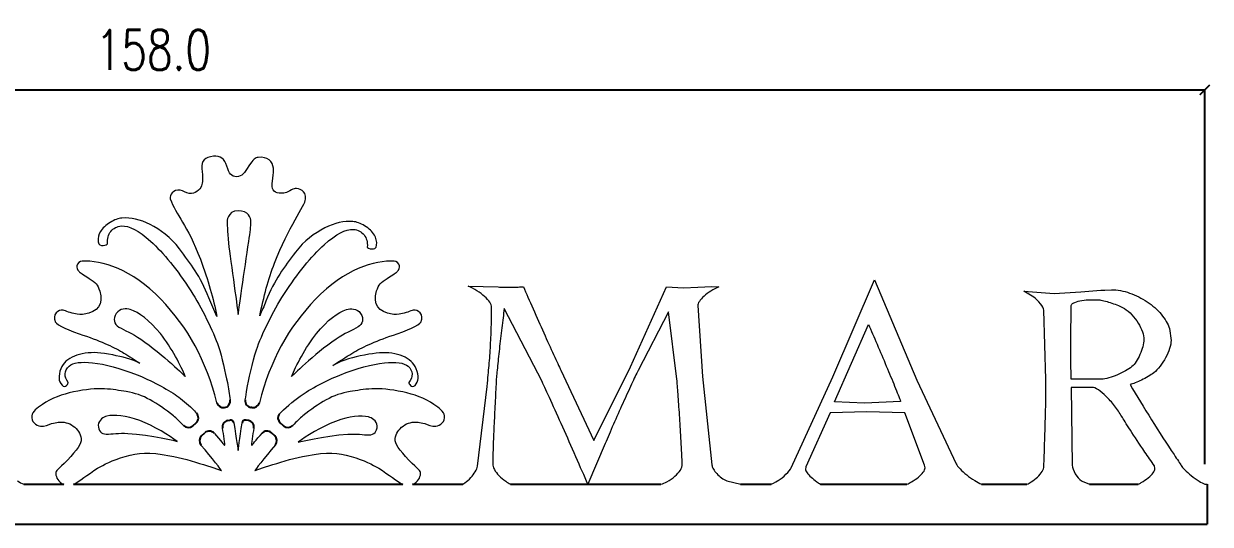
# Model space of a CAD drawing. Header units: inches. Extents: x 85 to 393, y -4 to 52.
# Drawn here: x 154.7 to 243.9, y 14.3 to 51.9 of the extents above; entities that cross this region are included whole.
import ezdxf

# ---------------------------------------------------------------- set-up
doc = ezdxf.new("R2010")
doc.units = ezdxf.units.IN
doc.header["$LTSCALE"] = 0.5
doc.header["$MEASUREMENT"] = 0
doc.layers.add('DIM', color=2, linetype='Continuous', lineweight=25)
doc.layers.add('I-FURN2', color=4, linetype='Continuous', lineweight=13)
doc.styles.add('Arch-Dim', font='romans.shx', dxfattribs={"width": 0.75})
doc.dimstyles.new('Arch fav inches', dxfattribs={"dimscale": 48, "dimtxt": 0.0625, "dimasz": 0.015625, "dimexe": 0, "dimexo": 0.03125, "dimgap": 0.03125, "dimtad": 1, "dimdec": 1, "dimzin": 3, "dimdsep": 46, "dimtxsty": 'Arch-Dim', "dimblk1": 'ARCHTICK', "dimblk2": 'ARCHTICK', "dimsah": 1, "dimcen": 1, "dimclrd": 256, "dimclre": 256, "dimclrt": 256, "dimadec": 4, "dimazin": 2, "dimtfac": 1, "dimtdec": 1, "dimtix": 1, "dimtmove": 2, "dimatfit": 3, "dimfxl": 1, "dimfrac": 2, "dimtolj": 1, "dimtzin": 7, "dimarcsym": 0})

# ---------------------------------------------------------------- blocks, each defined once
blk = doc.blocks.new('baha sign flat letters')
for p, q in [((709.159, 1146.48, 0.989), (709.088, 1146.49, 0.989)), ((707.093, 1146.479, 0.989), (707.107, 1146.481, 0.989)), ((709.159, 1146.48, 0.989), (709.144, 1146.482, 0.989)), ((704.716, 1145.115, 0.989), (704.971, 1145.345, 0.989)), ((707.36, 1145.509, 0.989), (707.512, 1145.533, 0.989)), ((708.893, 1145.509, 0.989), (708.7, 1145.537, 0.989)), ((708.893, 1145.509, 0.989), (708.741, 1145.533, 0.989)), ((711.539, 1145.117, 0.989), (711.282, 1145.348, 0.989)), ((705.378, 1144.365, 0.989), (705.629, 1144.592, 0.989)), ((710.878, 1144.367, 0.989), (710.625, 1144.594, 0.989))]:
    blk.add_line(p, q)
for centre, radius, start, end in [((707.014, 1146.972, 0.989), 0.5, 194.40367, 279.03406), ((707.029, 1146.975, 0.989), 0.5, 279.03406, 9.0189), ((709.159, 1146.985, 0.989), 0.5, 171.87005, 261.89253), ((709.235, 1146.982, 0.989), 0.508, 261.37572, 345.03243), ((704.637, 1145.717, 0.989), 0.5, 311.99761, 42.46568), ((711.616, 1145.72, 0.989), 0.5, 146.56868, 228.06439), ((704.381, 1145.487, 0.989), 0.5, 223.95199, 311.99761), ((705.964, 1144.22, 0.989), 0.5, 40.69568, 131.99761), ((707.439, 1145.015, 0.989), 0.5, 99.03406, 190.26391), ((707.551, 1145.286, 0.989), 0.25, 9.08489, 99.03406), ((708.665, 1145.289, 0.989), 0.25, 81.92898, 171.9369), ((708.813, 1145.013, 0.989), 0.503, 350.16882, 80.87331), ((710.291, 1144.222, 0.989), 0.5, 48.06439, 139.36632), ((711.875, 1145.493, 0.989), 0.504, 228.24014, 315.68124), ((705.712, 1143.994, 0.989), 0.5, 131.99761, 220.1472), ((710.544, 1143.995, 0.989), 0.5, 319.91702, 48.06439)]:
    blk.add_arc(centre, radius, start, end)
at = {"color": 7, "lineweight": 0}
for points, knots in [([(708.664, 1147.056, 0.989), (708.702, 1147.323, 0.989), (708.74, 1147.59, 0.989), (708.778, 1147.851, 0.989), (708.899, 1148.481, 0.989), (709.195, 1149.93, 0.989), (709.496, 1150.81, 0.989), (709.889, 1151.96, 0.989), (710.78, 1153.777, 0.989), (711.567, 1154.987, 0.989), (712.607, 1156.595, 0.989), (713.615, 1157.84, 0.989), (714.592, 1158.718, 0.989), (715.491, 1159.531, 0.989), (716.221, 1159.913, 0.989), (716.781, 1159.866, 0.989), (717.125, 1159.837, 0.989), (717.394, 1159.702, 0.989), (717.587, 1159.459, 0.989), (717.78, 1159.217, 0.989), (717.861, 1158.912, 0.989), (717.83, 1158.544, 0.989), (717.822, 1158.448, 0.989), (718.49, 1158.206, 0.989), (718.531, 1158.678, 0.989), (718.556, 1158.974, 0.989), (718.501, 1159.229, 0.989), (718.366, 1159.442, 0.989), (718.203, 1159.706, 0.989), (717.956, 1159.936, 0.989), (717.627, 1160.133, 0.989), (717.32, 1160.329, 0.989), (717.027, 1160.438, 0.989), (716.747, 1160.461, 0.989), (716.083, 1160.518, 0.989), (715.38, 1160.356, 0.989), (714.638, 1159.976, 0.989), (713.878, 1159.573, 0.989), (713.069, 1159.026, 0.989), (712.429, 1158.158, 0.989), (711.583, 1157.012, 0.989), (710.871, 1156.134, 0.989), (710.211, 1154.466, 0.989), (710.07, 1154.108, 0.989), (709.909, 1153.745, 0.989), (709.746, 1153.382, 0.989), (710.052, 1154.809, 0.989), (710.396, 1156.131, 0.989), (710.861, 1157.338, 0.989), (711.896, 1160.027, 0.989), (713.159, 1161.703, 0.989), (713.193, 1162.148, 0.989), (713.238, 1162.809, 0.989), (712.702, 1162.969, 0.989), (712.4, 1162.938, 0.989), (712.317, 1162.93, 0.989), (712.184, 1162.873, 0.989), (712.001, 1162.77, 0.989), (711.817, 1162.666, 0.989), (711.67, 1162.61, 0.989), (711.562, 1162.599, 0.989), (711.011, 1162.539, 0.989), (710.716, 1162.703, 0.989), (710.675, 1163.088, 0.989), (710.664, 1163.198, 0.989), (710.682, 1163.407, 0.989), (710.733, 1163.719, 0.989), (710.783, 1164.03, 0.989), (710.798, 1164.282, 0.989), (710.778, 1164.475, 0.989), (710.724, 1164.968, 0.989), (710.34, 1165.352, 0.989), (709.626, 1165.277, 0.989), (709.461, 1165.258, 0.989), (709.238, 1165.133, 0.989), (708.931, 1164.64, 0.989), (708.609, 1164.124, 0.989), (708.427, 1163.828, 0.989), (708.018, 1163.828, 0.989), (707.609, 1163.828, 0.989), (707.436, 1164.069, 0.989), (707.281, 1164.621, 0.989), (707.123, 1165.175, 0.989), (706.784, 1165.424, 0.989), (706.263, 1165.368, 0.989), (705.629, 1165.301, 0.989), (705.344, 1164.991, 0.989), (705.403, 1164.442, 0.989), (705.472, 1163.783, 0.989), (705.463, 1163.35, 0.989), (705.374, 1163.147, 0.989), (705.241, 1162.827, 0.989), (704.906, 1162.516, 0.989), (704.442, 1162.571, 0.989), (704.164, 1162.606, 0.989), (704.055, 1162.762, 0.989), (703.76, 1162.816, 0.989), (703.276, 1162.899, 0.989), (702.942, 1162.433, 0.989), (703.029, 1162.173, 0.989), (703.443, 1160.945, 0.989), (704.323, 1160.212, 0.989), (705.289, 1157.625, 0.989), (705.892, 1156.012, 0.989), (706.258, 1154.708, 0.989), (706.535, 1153.334, 0.989), (706.324, 1153.799, 0.989), (706.113, 1154.266, 0.989), (705.931, 1154.725, 0.989), (705.271, 1156.393, 0.989), (704.56, 1157.271, 0.989), (703.714, 1158.417, 0.989), (703.073, 1159.286, 0.989), (702.265, 1159.832, 0.989), (701.505, 1160.236, 0.989), (700.763, 1160.615, 0.989), (700.06, 1160.777, 0.989), (699.396, 1160.721, 0.989), (699.115, 1160.697, 0.989), (698.822, 1160.588, 0.989), (698.516, 1160.392, 0.989), (698.187, 1160.195, 0.989), (697.94, 1159.965, 0.989), (697.776, 1159.701, 0.989), (697.642, 1159.488, 0.989), (697.587, 1159.233, 0.989), (697.612, 1158.938, 0.989), (697.652, 1158.465, 0.989), (698.321, 1158.707, 0.989), (698.313, 1158.803, 0.989), (698.281, 1159.171, 0.989), (698.362, 1159.477, 0.989), (698.556, 1159.718, 0.989), (698.749, 1159.961, 0.989), (699.018, 1160.096, 0.989), (699.362, 1160.126, 0.989), (699.922, 1160.173, 0.989), (700.651, 1159.79, 0.989), (701.551, 1158.977, 0.989), (702.528, 1158.099, 0.989), (703.536, 1156.855, 0.989), (704.576, 1155.246, 0.989), (705.363, 1154.036, 0.989), (706.254, 1152.22, 0.989), (706.647, 1151.07, 0.989), (706.912, 1150.292, 0.989), (707.174, 1149.07, 0.989), (707.316, 1148.361, 0.989), (707.382, 1147.944, 0.989), (707.452, 1147.499, 0.989), (707.523, 1147.053, 0.989)], [49.876054, 49.876054, 49.876054, 49.876054, 50, 50, 50, 51, 51, 51, 52, 52, 52, 53, 53, 53, 54, 54, 54, 55, 55, 55, 56, 56, 56, 57, 57, 57, 58, 58, 58, 59, 59, 59, 60, 60, 60, 61, 61, 61, 62, 62, 62, 63, 63, 63, 64, 64, 64, 65, 65, 65, 66, 66, 66, 67, 67, 67, 68, 68, 68, 69, 69, 69, 70, 70, 70, 71, 71, 71, 72, 72, 72, 73, 73, 73, 74, 74, 74, 75, 75, 75, 76, 76, 76, 77, 77, 77, 78, 78, 78, 79, 79, 79, 80, 80, 80, 81, 81, 81, 82, 82, 82, 83, 83, 83, 84, 84, 84, 85, 85, 85, 86, 86, 86, 87, 87, 87, 88, 88, 88, 89, 89, 89, 90, 90, 90, 91, 91, 91, 92, 92, 92, 93, 93, 93, 94, 94, 94, 95, 95, 95, 96, 96, 96, 97, 97, 97, 98, 98, 98, 98.191776, 98.191776, 98.191776, 98.191776]), ([(707.391, 1158.847, 0.989), (707.318, 1159.72, 0.989), (707.293, 1160.429, 0.989), (707.293, 1160.429, 0.989), (707.293, 1160.429, 0.989), (707.283, 1161.264, 0.989), (708.119, 1161.264, 0.989), (708.913, 1161.264, 0.989), (709.08, 1160.748, 0.989), (709.084, 1160.429, 0.989), (709.087, 1160.11, 0.989), (709.039, 1159.717, 0.989), (708.924, 1158.953, 0.989), (708.616, 1156.909, 0.989), (708.124, 1153.475, 0.989), (708.124, 1153.475, 0.989), (708.124, 1153.475, 0.989), (707.583, 1157.526, 0.989), (707.391, 1158.847, 0.989)], [0, 0, 0, 0, 1, 1, 1, 2, 2, 2, 3, 3, 3, 4, 4, 4, 5, 5, 5, 6, 6, 6, 6]), ([(706.53, 1146.848, 0.989), (705.712, 1150.033, 0.989), (704.387, 1152.473, 0.989), (702.311, 1154.636, 0.989), (700.171, 1156.874, 0.989), (697.86, 1157.551, 0.989), (696.412, 1157.481, 0.989), (696.272, 1157.474, 0.989), (696.027, 1157.316, 0.989), (696.011, 1157.124, 0.989), (696.002, 1157.01, 0.989), (696.045, 1156.843, 0.989), (696.173, 1156.702, 0.989), (696.249, 1156.607, 0.989), (696.465, 1156.493, 0.989), (696.931, 1156.188, 0.989), (697.398, 1155.883, 0.989), (697.576, 1155.713, 0.989), (697.724, 1155.241, 0.989), (698.046, 1154.213, 0.989), (697.545, 1153.679, 0.989), (696.568, 1153.494, 0.989), (696.405, 1153.462, 0.989), (696.114, 1153.474, 0.989), (695.788, 1153.545, 0.989), (695.418, 1153.626, 0.989), (695.054, 1153.797, 0.989), (694.929, 1153.801, 0.989), (694.805, 1153.805, 0.989), (694.628, 1153.781, 0.989), (694.448, 1153.606, 0.989), (694.268, 1153.431, 0.989), (694.329, 1153.119, 0.989), (694.344, 1153.038, 0.989), (694.395, 1152.766, 0.989), (695.008, 1152.431, 0.989), (696.18, 1152.036, 0.989), (697.747, 1151.491, 0.989), (698.659, 1151.097, 0.989), (699.428, 1150.644, 0.989), (699.732, 1150.465, 0.989), (700.214, 1150.165, 0.989), (700.728, 1149.828, 0.989), (700.034, 1150.163, 0.989), (699.442, 1150.288, 0.989), (698.699, 1150.435, 0.989), (697.809, 1150.612, 0.989), (697.25, 1150.653, 0.989), (696.633, 1150.569, 0.989), (696.037, 1150.478, 0.989), (695.556, 1150.276, 0.989), (695.19, 1149.963, 0.989), (695.035, 1149.83, 0.989), (694.91, 1149.642, 0.989), (694.812, 1149.398, 0.989), (694.702, 1149.142, 0.989), (694.655, 1148.903, 0.989), (694.67, 1148.679, 0.989), (694.681, 1148.497, 0.989), (694.757, 1148.324, 0.989), (694.897, 1148.161, 0.989), (695.119, 1147.901, 0.989), (695.41, 1148.325, 0.989), (695.365, 1148.378, 0.989), (695.191, 1148.581, 0.989), (695.109, 1148.795, 0.989), (695.12, 1149.019, 0.989), (695.131, 1149.242, 0.989), (695.232, 1149.436, 0.989), (695.421, 1149.598, 0.989), (695.73, 1149.863, 0.989), (696.321, 1149.946, 0.989), (697.192, 1149.85, 0.989), (698.137, 1149.747, 0.989), (699.256, 1149.443, 0.989), (700.546, 1148.937, 0.989), (701.52, 1148.56, 0.989), (702.81, 1147.87, 0.989), (703.528, 1147.361, 0.989), (703.876, 1147.114, 0.989), (704.319, 1146.731, 0.989), (704.683, 1146.404, 0.989), (704.793, 1146.286, 0.989), (704.9, 1146.169, 0.989), (705.006, 1146.054, 0.989)], [28.142449, 28.142449, 28.142449, 28.142449, 29, 29, 29, 30, 30, 30, 31, 31, 31, 32, 32, 32, 33, 33, 33, 34, 34, 34, 35, 35, 35, 36, 36, 36, 37, 37, 37, 38, 38, 38, 39, 39, 39, 40, 40, 40, 41, 41, 41, 42, 42, 42, 43, 43, 43, 44, 44, 44, 45, 45, 45, 46, 46, 46, 47, 47, 47, 48, 48, 48, 49, 49, 49, 50, 50, 50, 51, 51, 51, 52, 52, 52, 53, 53, 53, 54, 54, 54, 55, 55, 55, 55.080394, 55.080394, 55.080394, 55.080394]), ([(711.199, 1145.996, 0.989), (711.57, 1146.343, 0.989), (712.279, 1146.99, 0.989), (712.788, 1147.35, 0.989), (713.504, 1147.859, 0.989), (714.795, 1148.549, 0.989), (715.769, 1148.927, 0.989), (717.059, 1149.432, 0.989), (718.177, 1149.737, 0.989), (719.122, 1149.84, 0.989), (719.994, 1149.936, 0.989), (720.585, 1149.853, 0.989), (720.893, 1149.588, 0.989), (721.083, 1149.425, 0.989), (721.184, 1149.232, 0.989), (721.194, 1149.008, 0.989), (721.206, 1148.785, 0.989), (721.124, 1148.571, 0.989), (720.95, 1148.368, 0.989), (720.905, 1148.315, 0.989), (721.195, 1147.89, 0.989), (721.418, 1148.151, 0.989), (721.558, 1148.314, 0.989), (721.633, 1148.487, 0.989), (721.645, 1148.669, 0.989), (721.66, 1148.893, 0.989), (721.612, 1149.132, 0.989), (721.503, 1149.387, 0.989), (721.405, 1149.632, 0.989), (721.279, 1149.82, 0.989), (721.125, 1149.952, 0.989), (720.759, 1150.266, 0.989), (720.277, 1150.468, 0.989), (719.682, 1150.559, 0.989), (719.065, 1150.643, 0.989), (718.506, 1150.601, 0.989), (717.615, 1150.425, 0.989), (716.752, 1150.254, 0.989), (716.094, 1150.112, 0.989), (715.24, 1149.639, 0.989), (715.858, 1150.051, 0.989), (716.467, 1150.432, 0.989), (716.827, 1150.644, 0.989), (717.597, 1151.097, 0.989), (718.509, 1151.491, 0.989), (720.075, 1152.036, 0.989), (721.248, 1152.431, 0.989), (721.86, 1152.766, 0.989), (721.912, 1153.038, 0.989), (721.926, 1153.119, 0.989), (721.988, 1153.431, 0.989), (721.808, 1153.606, 0.989), (721.628, 1153.781, 0.989), (721.45, 1153.805, 0.989), (721.326, 1153.801, 0.989), (721.201, 1153.797, 0.989), (720.837, 1153.627, 0.989), (720.468, 1153.545, 0.989), (720.142, 1153.474, 0.989), (719.85, 1153.462, 0.989), (719.688, 1153.494, 0.989), (718.711, 1153.679, 0.989), (718.209, 1154.213, 0.989), (718.531, 1155.242, 0.989), (718.679, 1155.714, 0.989), (718.857, 1155.883, 0.989), (719.325, 1156.188, 0.989), (719.79, 1156.493, 0.989), (720.007, 1156.607, 0.989), (720.083, 1156.703, 0.989), (720.211, 1156.843, 0.989), (720.254, 1157.011, 0.989), (720.244, 1157.124, 0.989), (720.228, 1157.316, 0.989), (719.983, 1157.475, 0.989), (719.844, 1157.481, 0.989), (718.396, 1157.551, 0.989), (716.085, 1156.874, 0.989), (713.944, 1154.636, 0.989), (711.869, 1152.473, 0.989), (710.544, 1150.034, 0.989), (709.726, 1146.851, 0.989)], [28.012548, 28.012548, 28.012548, 28.012548, 29, 29, 29, 30, 30, 30, 31, 31, 31, 32, 32, 32, 33, 33, 33, 34, 34, 34, 35, 35, 35, 36, 36, 36, 37, 37, 37, 38, 38, 38, 39, 39, 39, 40, 40, 40, 41, 41, 41, 42, 42, 42, 43, 43, 43, 44, 44, 44, 45, 45, 45, 46, 46, 46, 47, 47, 47, 48, 48, 48, 49, 49, 49, 50, 50, 50, 51, 51, 51, 52, 52, 52, 53, 53, 53, 54, 54, 54, 54.857324, 54.857324, 54.857324, 54.857324]), ([(775.678, 1150.061, 0.989), (775.779, 1150.235, 0.989), (775.869, 1150.421, 0.989), (775.947, 1150.618, 0.989), (776.024, 1150.816, 0.989), (776.084, 1151.01, 0.989), (776.127, 1151.202, 0.989), (776.168, 1151.394, 0.989), (776.183, 1151.568, 0.989), (776.172, 1151.723, 0.989), (776.159, 1151.915, 0.989), (776.106, 1152.121, 0.989), (776.009, 1152.343, 0.989), (775.913, 1152.564, 0.989), (775.791, 1152.783, 0.989), (775.641, 1152.998, 0.989), (775.491, 1153.214, 0.989), (775.324, 1153.411, 0.989), (775.139, 1153.591, 0.989), (774.953, 1153.772, 0.989), (774.764, 1153.909, 0.989), (774.573, 1154.005, 0.989), (774.452, 1154.064, 0.989), (774.312, 1154.127, 0.989), (774.151, 1154.193, 0.989), (773.988, 1154.259, 0.989), (773.824, 1154.319, 0.989), (773.656, 1154.373, 0.989), (773.488, 1154.427, 0.989), (773.327, 1154.471, 0.989), (773.171, 1154.508, 0.989), (773.015, 1154.543, 0.989), (772.883, 1154.568, 0.989), (772.775, 1154.579, 0.989), (772.524, 1154.592, 0.989), (772.276, 1154.592, 0.989), (772.03, 1154.579, 0.989), (771.785, 1154.568, 0.989), (771.565, 1154.54, 0.989), (771.374, 1154.499, 0.989), (771.183, 1154.456, 0.989), (771.027, 1154.406, 0.989), (770.907, 1154.345, 0.989), (770.787, 1154.286, 0.989), (770.727, 1154.22, 0.989), (770.727, 1154.149, 0.989), (770.716, 1153.621, 0.989), (770.707, 1153.067, 0.989), (770.701, 1152.486, 0.989), (770.694, 1151.905, 0.989), (770.692, 1151.357, 0.989), (770.692, 1150.842, 0.989), (770.692, 1150.329, 0.989), (770.694, 1149.87, 0.989), (770.701, 1149.468, 0.989), (770.707, 1149.067, 0.989), (770.716, 1148.783, 0.989), (770.727, 1148.615, 0.989), (770.727, 1148.615, 0.989), (773.117, 1148.615, 0.989), (773.117, 1148.615, 0.989), (773.297, 1148.639, 0.989), (773.494, 1148.687, 0.989), (773.71, 1148.757, 0.989), (773.925, 1148.83, 0.989), (774.138, 1148.914, 0.989), (774.347, 1149.01, 0.989), (774.557, 1149.106, 0.989), (774.751, 1149.207, 0.989), (774.932, 1149.316, 0.989), (775.111, 1149.423, 0.989), (775.255, 1149.531, 0.989), (775.363, 1149.639, 0.989), (775.471, 1149.746, 0.989), (775.575, 1149.887, 0.989), (775.678, 1150.061, 0.989)], [0, 0, 0, 0, 1, 1, 1, 2, 2, 2, 3, 3, 3, 4, 4, 4, 5, 5, 5, 6, 6, 6, 7, 7, 7, 8, 8, 8, 9, 9, 9, 10, 10, 10, 11, 11, 11, 12, 12, 12, 13, 13, 13, 14, 14, 14, 15, 15, 15, 16, 16, 16, 17, 17, 17, 18, 18, 18, 19, 19, 19, 20, 20, 20, 21, 21, 21, 22, 22, 22, 23, 23, 23, 24, 24, 24, 25, 25, 25, 25]), ([(699.157, 1152.532, 0.989), (698.811, 1152.739, 0.989), (698.69, 1153.149, 0.989), (698.966, 1153.552, 0.989), (699.243, 1153.955, 0.989), (699.735, 1153.932, 0.989), (700.018, 1153.843, 0.989), (700.673, 1153.635, 0.989), (701.445, 1153.078, 0.989), (702.282, 1152.037, 0.989), (703.119, 1150.997, 0.989), (703.844, 1149.585, 0.989), (704.153, 1148.814, 0.989), (704.153, 1148.814, 0.989), (702.511, 1150.46, 0.989), (700.805, 1151.626, 0.989), (700.167, 1152.063, 0.989), (699.588, 1152.275, 0.989), (699.157, 1152.532, 0.989)], [0, 0, 0, 0, 1, 1, 1, 2, 2, 2, 3, 3, 3, 4, 4, 4, 5, 5, 5, 6, 6, 6, 6]), ([(717.138, 1152.537, 0.989), (717.484, 1152.744, 0.989), (717.605, 1153.155, 0.989), (717.329, 1153.557, 0.989), (717.052, 1153.96, 0.989), (716.561, 1153.937, 0.989), (716.277, 1153.848, 0.989), (715.622, 1153.64, 0.989), (714.85, 1153.083, 0.989), (714.013, 1152.042, 0.989), (713.176, 1151.002, 0.989), (712.451, 1149.59, 0.989), (712.143, 1148.819, 0.989), (712.143, 1148.819, 0.989), (713.783, 1150.465, 0.989), (715.49, 1151.631, 0.989), (716.128, 1152.068, 0.989), (716.707, 1152.28, 0.989), (717.138, 1152.537, 0.989)], [0, 0, 0, 0, 1, 1, 1, 2, 2, 2, 3, 3, 3, 4, 4, 4, 5, 5, 5, 6, 6, 6, 6]), ([(755.192, 1146.818, 0.989), (755.192, 1146.818, 0.989), (757.904, 1146.944, 0.989), (757.904, 1146.944, 0.989), (757.796, 1147.232, 0.989), (757.646, 1147.611, 0.989), (757.454, 1148.086, 0.989), (757.263, 1148.558, 0.989), (757.053, 1149.065, 0.989), (756.825, 1149.603, 0.989), (756.598, 1150.142, 0.989), (756.368, 1150.687, 0.989), (756.135, 1151.238, 0.989), (755.901, 1151.789, 0.989), (755.688, 1152.285, 0.989), (755.497, 1152.73, 0.989), (755.497, 1152.73, 0.989), (752.946, 1146.927, 0.989), (752.946, 1146.927, 0.989), (752.946, 1146.927, 0.989), (755.192, 1146.818, 0.989), (755.192, 1146.818, 0.989)], [0, 0, 0, 0, 1, 1, 1, 2, 2, 2, 3, 3, 3, 4, 4, 4, 5, 5, 5, 6, 6, 6, 7, 7, 7, 7]), ([(704.021, 1145.14, 0.989), (703.743, 1145.429, 0.989), (703.482, 1145.678, 0.989), (703.26, 1145.857, 0.989), (702.042, 1146.84, 0.989), (701.004, 1147.487, 0.989), (699.715, 1147.685, 0.989), (698.723, 1147.843, 0.989), (697.655, 1148.073, 0.989), (695.745, 1147.655, 0.989), (694.94, 1147.478, 0.989), (694.101, 1147.204, 0.989), (693.423, 1146.713, 0.989), (693.015, 1146.419, 0.989), (692.672, 1146.217, 0.989), (692.619, 1145.853, 0.989), (692.562, 1145.468, 0.989), (692.925, 1145.114, 0.989), (693.28, 1145.075, 0.989), (693.559, 1145.045, 0.989), (693.903, 1145.223, 0.989), (694.105, 1145.276, 0.989), (694.31, 1145.329, 0.989), (694.474, 1145.365, 0.989), (694.601, 1145.38, 0.989), (695.014, 1145.434, 0.989), (695.391, 1145.339, 0.989), (695.731, 1145.096, 0.989), (696.072, 1144.851, 0.989), (696.27, 1144.535, 0.989), (696.32, 1144.149, 0.989), (696.38, 1143.711, 0.989), (696.005, 1143.318, 0.989), (695.299, 1142.544, 0.989), (694.599, 1141.772, 0.989), (694.408, 1141.819, 0.989), (694.425, 1141.497, 0.989), (694.438, 1141.253, 0.989), (694.621, 1140.876, 0.989), (695.02, 1140.724, 0.989)], [16.817929, 16.817929, 16.817929, 16.817929, 17, 17, 17, 18, 18, 18, 19, 19, 19, 20, 20, 20, 21, 21, 21, 22, 22, 22, 23, 23, 23, 24, 24, 24, 25, 25, 25, 26, 26, 26, 27, 27, 27, 28, 28, 28, 28.721717, 28.721717, 28.721717, 28.721717]), ([(721.235, 1140.724, 0.989), (721.634, 1140.876, 0.989), (721.817, 1141.253, 0.989), (721.83, 1141.497, 0.989), (721.847, 1141.819, 0.989), (721.656, 1141.772, 0.989), (720.956, 1142.544, 0.989), (720.251, 1143.318, 0.989), (719.875, 1143.711, 0.989), (719.935, 1144.149, 0.989), (719.986, 1144.535, 0.989), (720.183, 1144.85, 0.989), (720.524, 1145.095, 0.989), (720.864, 1145.339, 0.989), (721.241, 1145.434, 0.989), (721.654, 1145.38, 0.989), (721.781, 1145.365, 0.989), (721.945, 1145.329, 0.989), (722.15, 1145.276, 0.989), (722.353, 1145.223, 0.989), (722.695, 1145.045, 0.989), (722.975, 1145.075, 0.989), (723.331, 1145.114, 0.989), (723.693, 1145.468, 0.989), (723.637, 1145.853, 0.989), (723.584, 1146.217, 0.989), (723.24, 1146.419, 0.989), (722.833, 1146.713, 0.989), (722.155, 1147.204, 0.989), (721.315, 1147.479, 0.989), (720.51, 1147.655, 0.989), (718.601, 1148.073, 0.989), (717.532, 1147.844, 0.989), (716.541, 1147.685, 0.989), (715.252, 1147.486, 0.989), (714.213, 1146.84, 0.989), (712.995, 1145.858, 0.989), (712.774, 1145.679, 0.989), (712.513, 1145.43, 0.989), (712.235, 1145.141, 0.989)], [9.278075, 9.278075, 9.278075, 9.278075, 10, 10, 10, 11, 11, 11, 12, 12, 12, 13, 13, 13, 14, 14, 14, 15, 15, 15, 16, 16, 16, 17, 17, 17, 18, 18, 18, 19, 19, 19, 20, 20, 20, 21, 21, 21, 21.181804, 21.181804, 21.181804, 21.181804]), ([(699.829, 1144.547, 0.989), (699.166, 1144.589, 0.989), (698.644, 1144.49, 0.989), (698.211, 1144.49, 0.989), (697.865, 1144.49, 0.989), (697.593, 1144.741, 0.989), (697.621, 1145.16, 0.989), (697.648, 1145.58, 0.989), (698.021, 1145.78, 0.989), (698.271, 1145.839, 0.989), (698.846, 1145.974, 0.989), (699.663, 1145.903, 0.989), (700.74, 1145.503, 0.989), (701.818, 1145.103, 0.989), (702.977, 1144.379, 0.989), (703.544, 1143.945, 0.989), (703.544, 1143.945, 0.989), (701.606, 1144.438, 0.989), (699.829, 1144.547, 0.989)], [0, 0, 0, 0, 1, 1, 1, 2, 2, 2, 3, 3, 3, 4, 4, 4, 5, 5, 5, 6, 6, 6, 6]), ([(717.975, 1144.43, 0.989), (717.542, 1144.43, 0.989), (717.02, 1144.528, 0.989), (716.356, 1144.486, 0.989), (714.58, 1144.377, 0.989), (712.642, 1143.884, 0.989), (712.642, 1143.884, 0.989), (713.209, 1144.318, 0.989), (714.368, 1145.042, 0.989), (715.446, 1145.442, 0.989), (716.523, 1145.842, 0.989), (717.34, 1145.914, 0.989), (717.915, 1145.779, 0.989), (718.165, 1145.719, 0.989), (718.538, 1145.519, 0.989), (718.565, 1145.1, 0.989), (718.592, 1144.68, 0.989), (718.321, 1144.43, 0.989), (717.975, 1144.43, 0.989)], [0, 0, 0, 0, 1, 1, 1, 2, 2, 2, 3, 3, 3, 4, 4, 4, 5, 5, 5, 6, 6, 6, 6]), ([(741.488, 1142.229, 0.989), (741.463, 1143.053, 0.989), (741.434, 1143.589, 0.989), (741.398, 1144.183, 0.989), (741.362, 1144.776, 0.989), (741.326, 1145.353, 0.989), (741.291, 1145.916, 0.989)], [35, 35, 35, 35, 36, 36, 36, 37, 37, 37, 37]), ([(706.343, 1144.546, 0.989), (706.813, 1144, 0.989), (707.101, 1143.647, 0.989), (707.101, 1143.647, 0.989), (707.167, 1143.667, 0.989), (707.027, 1144.481, 0.989), (706.947, 1144.926, 0.989)], [26.47713, 26.47713, 26.47713, 26.47713, 27, 27, 27, 27.76422, 27.76422, 27.76422, 27.76422]), ([(707.798, 1145.325, 0.989), (707.984, 1144.161, 0.989), (708.128, 1143.271, 0.989), (708.128, 1143.271, 0.989), (708.128, 1143.271, 0.989), (708.252, 1144.159, 0.989), (708.417, 1145.324, 0.989)], [48.44717, 48.44717, 48.44717, 48.44717, 49, 49, 49, 49.599399, 49.599399, 49.599399, 49.599399]), ([(709.309, 1144.927, 0.989), (709.228, 1144.482, 0.989), (709.089, 1143.667, 0.989), (709.155, 1143.647, 0.989), (709.155, 1143.647, 0.989), (709.456, 1144.016, 0.989), (709.945, 1144.584, 0.989)], [55.23543, 55.23543, 55.23543, 55.23543, 56, 56, 56, 56.592301, 56.592301, 56.592301, 56.592301]), ([(695.759, 1140.724, 0.989), (696.166, 1140.904, 0.989), (696.807, 1141.468, 0.989), (697.566, 1141.919, 0.989), (698.051, 1142.208, 0.989), (698.639, 1142.532, 0.989), (699.642, 1142.805, 0.989), (700.646, 1143.078, 0.989), (701.396, 1143.161, 0.989), (702.988, 1142.87, 0.989), (704.579, 1142.578, 0.989), (706.882, 1141.75, 0.989), (706.882, 1141.75, 0.989), (706.882, 1141.75, 0.989), (706.173, 1142.672, 0.989), (705.33, 1143.671, 0.989)], [29.1387, 29.1387, 29.1387, 29.1387, 30, 30, 30, 31, 31, 31, 32, 32, 32, 33, 33, 33, 33.543038, 33.543038, 33.543038, 33.543038]), ([(710.927, 1143.673, 0.989), (710.083, 1142.673, 0.989), (709.373, 1141.75, 0.989), (709.373, 1141.75, 0.989), (709.373, 1141.75, 0.989), (711.677, 1142.578, 0.989), (713.268, 1142.87, 0.989), (714.859, 1143.161, 0.989), (715.609, 1143.078, 0.989), (716.613, 1142.805, 0.989), (717.617, 1142.532, 0.989), (718.205, 1142.208, 0.989), (718.69, 1141.919, 0.989), (719.449, 1141.467, 0.989), (720.089, 1140.904, 0.989), (720.496, 1140.724, 0.989)], [4.456686, 4.456686, 4.456686, 4.456686, 5, 5, 5, 6, 6, 6, 7, 7, 7, 8, 8, 8, 8.861337, 8.861337, 8.861337, 8.861337])]:
    blk.add_open_spline(points, degree=3, knots=knots, dxfattribs=at)
for points in [[(726.073, 1155.258, 0.989), (725.858, 1155.402, 0.989), (725.636, 1155.521, 0.989), (725.409, 1155.617, 0.989)], [(725.409, 1155.617, 0.989), (725.409, 1155.617, 0.989), (727.672, 1155.546, 0.989), (727.672, 1155.546, 0.989)], [(727.672, 1155.546, 0.989), (727.804, 1155.534, 0.989), (727.954, 1155.528, 0.989), (728.122, 1155.528, 0.989)], [(728.122, 1155.528, 0.989), (728.122, 1155.528, 0.989), (728.661, 1155.528, 0.989), (728.661, 1155.528, 0.989)], [(728.661, 1155.528, 0.989), (728.84, 1155.528, 0.989), (729.008, 1155.53, 0.989), (729.164, 1155.537, 0.989)], [(729.164, 1155.537, 0.989), (729.319, 1155.543, 0.989), (729.451, 1155.552, 0.989), (729.559, 1155.564, 0.989)], [(729.559, 1155.564, 0.989), (729.774, 1155.061, 0.989), (730.017, 1154.503, 0.989), (730.287, 1153.893, 0.989)], [(737.608, 1149.545, 0.989), (737.608, 1149.545, 0.989), (740.302, 1155.564, 0.989), (740.302, 1155.564, 0.989)], [(740.302, 1155.564, 0.989), (740.302, 1155.564, 0.989), (741.596, 1155.474, 0.989), (741.596, 1155.474, 0.989)], [(741.596, 1155.474, 0.989), (741.596, 1155.474, 0.989), (742.673, 1155.528, 0.989), (742.673, 1155.528, 0.989)], [(742.673, 1155.528, 0.989), (742.673, 1155.528, 0.989), (743.716, 1155.581, 0.989), (743.716, 1155.581, 0.989)], [(744.255, 1155.564, 0.989), (744.051, 1155.468, 0.989), (743.85, 1155.359, 0.989), (743.652, 1155.241, 0.989)], [(743.716, 1155.581, 0.989), (743.716, 1155.581, 0.989), (744.255, 1155.564, 0.989), (744.255, 1155.564, 0.989)], [(752.82, 1148.795, 0.989), (752.82, 1148.795, 0.989), (755.946, 1156.071, 0.989), (755.946, 1156.071, 0.989)], [(755.946, 1156.071, 0.989), (755.946, 1156.071, 0.989), (759.108, 1148.544, 0.989), (759.108, 1148.544, 0.989)], [(726.639, 1154.827, 0.989), (726.478, 1154.971, 0.989), (726.289, 1155.115, 0.989), (726.073, 1155.258, 0.989)], [(727.034, 1154.396, 0.989), (726.933, 1154.539, 0.989), (726.801, 1154.684, 0.989), (726.639, 1154.827, 0.989)], [(743.132, 1154.855, 0.989), (742.982, 1154.717, 0.989), (742.866, 1154.585, 0.989), (742.781, 1154.458, 0.989)], [(743.652, 1155.241, 0.989), (743.456, 1155.121, 0.989), (743.281, 1154.992, 0.989), (743.132, 1154.855, 0.989)], [(767.908, 1154.777, 0.989), (767.908, 1154.777, 0.989), (767.153, 1155.227, 0.989), (767.153, 1155.227, 0.989)], [(767.153, 1155.227, 0.989), (767.153, 1155.227, 0.989), (769.434, 1155.064, 0.989), (769.434, 1155.064, 0.989)], [(768.41, 1154.283, 0.989), (768.254, 1154.481, 0.989), (768.086, 1154.646, 0.989), (767.908, 1154.777, 0.989)], [(769.434, 1155.064, 0.989), (769.434, 1155.064, 0.989), (771.446, 1155.172, 0.989), (771.446, 1155.172, 0.989)], [(771.446, 1155.172, 0.989), (771.446, 1155.172, 0.989), (772.937, 1155.298, 0.989), (772.937, 1155.298, 0.989)], [(772.937, 1155.298, 0.989), (772.937, 1155.298, 0.989), (773.243, 1155.316, 0.989), (773.243, 1155.316, 0.989)], [(773.243, 1155.316, 0.989), (773.243, 1155.316, 0.989), (773.746, 1155.334, 0.989), (773.746, 1155.334, 0.989)], [(773.746, 1155.334, 0.989), (774.189, 1155.334, 0.989), (774.644, 1155.251, 0.989), (775.111, 1155.082, 0.989)], [(775.111, 1155.082, 0.989), (775.578, 1154.914, 0.989), (776.016, 1154.696, 0.989), (776.423, 1154.427, 0.989)], [(727.169, 1154.036, 0.989), (727.181, 1154.132, 0.989), (727.136, 1154.252, 0.989), (727.034, 1154.396, 0.989)], [(727.151, 1152.716, 0.989), (727.163, 1153.226, 0.989), (727.169, 1153.664, 0.989), (727.169, 1154.036, 0.989)], [(728.122, 1153.929, 0.989), (728.061, 1153.485, 0.989), (727.999, 1152.997, 0.989), (727.933, 1152.464, 0.989)], [(730.96, 1148.431, 0.989), (730.96, 1148.431, 0.989), (728.122, 1153.929, 0.989), (728.122, 1153.929, 0.989)], [(730.287, 1153.893, 0.989), (730.556, 1153.281, 0.989), (730.822, 1152.683, 0.989), (731.086, 1152.097, 0.989)], [(740.464, 1153.678, 0.989), (740.464, 1153.678, 0.989), (738.182, 1149.276, 0.989), (738.182, 1149.276, 0.989)], [(741.092, 1148.611, 0.989), (741.092, 1148.611, 0.989), (740.464, 1153.678, 0.989), (740.464, 1153.678, 0.989)], [(742.781, 1154.458, 0.989), (742.698, 1154.333, 0.989), (742.656, 1154.229, 0.989), (742.656, 1154.144, 0.989)], [(742.656, 1154.144, 0.989), (742.656, 1154.144, 0.989), (743.016, 1148.827, 0.989), (743.016, 1148.827, 0.989)], [(768.661, 1153.807, 0.989), (768.65, 1153.927, 0.989), (768.566, 1154.085, 0.989), (768.41, 1154.283, 0.989)], [(768.824, 1148.597, 0.989), (768.824, 1148.597, 0.989), (768.661, 1153.807, 0.989), (768.661, 1153.807, 0.989)], [(776.423, 1154.427, 0.989), (776.83, 1154.158, 0.989), (777.184, 1153.845, 0.989), (777.482, 1153.493, 0.989)], [(777.482, 1153.493, 0.989), (777.782, 1153.138, 0.989), (777.986, 1152.783, 0.989), (778.094, 1152.424, 0.989)], [(727.088, 1151.162, 0.989), (727.118, 1151.689, 0.989), (727.139, 1152.207, 0.989), (727.151, 1152.716, 0.989)], [(727.933, 1152.464, 0.989), (727.867, 1151.932, 0.989), (727.808, 1151.407, 0.989), (727.753, 1150.893, 0.989)], [(731.086, 1152.097, 0.989), (731.349, 1151.509, 0.989), (731.598, 1150.964, 0.989), (731.831, 1150.462, 0.989)], [(778.094, 1152.424, 0.989), (778.094, 1152.424, 0.989), (778.22, 1151.525, 0.989), (778.22, 1151.525, 0.989)], [(726.981, 1149.644, 0.989), (727.022, 1150.129, 0.989), (727.059, 1150.635, 0.989), (727.088, 1151.162, 0.989)], [(778.22, 1151.525, 0.989), (778.22, 1151.345, 0.989), (778.183, 1151.143, 0.989), (778.111, 1150.916, 0.989)], [(727.753, 1150.893, 0.989), (727.699, 1150.377, 0.989), (727.649, 1149.901, 0.989), (727.601, 1149.465, 0.989)], [(731.831, 1150.462, 0.989), (732.064, 1149.959, 0.989), (732.247, 1149.57, 0.989), (732.379, 1149.293, 0.989)], [(777.815, 1150.232, 0.989), (777.69, 1150.003, 0.989), (777.549, 1149.789, 0.989), (777.392, 1149.585, 0.989)], [(778.111, 1150.916, 0.989), (778.04, 1150.687, 0.989), (777.94, 1150.459, 0.989), (777.815, 1150.232, 0.989)], [(726.846, 1148.067, 0.989), (726.893, 1148.749, 0.989), (726.939, 1149.159, 0.989), (726.981, 1149.644, 0.989)], [(727.601, 1149.465, 0.989), (727.552, 1149.027, 0.989), (727.522, 1148.683, 0.989), (727.511, 1148.431, 0.989)], [(732.379, 1149.293, 0.989), (732.379, 1149.293, 0.989), (734.859, 1144.012, 0.989), (734.859, 1144.012, 0.989)], [(734.859, 1144.012, 0.989), (734.859, 1144.012, 0.989), (737.608, 1149.545, 0.989), (737.608, 1149.545, 0.989)], [(738.182, 1149.276, 0.989), (738.05, 1149.024, 0.989), (737.882, 1148.677, 0.989), (737.679, 1148.234, 0.989)], [(777.392, 1149.585, 0.989), (777.237, 1149.381, 0.989), (777.081, 1149.22, 0.989), (776.926, 1149.1, 0.989)], [(727.511, 1148.431, 0.989), (727.486, 1147.929, 0.989), (727.46, 1147.381, 0.989), (727.429, 1146.788, 0.989)], [(731.615, 1147.012, 0.989), (731.335, 1147.622, 0.989), (731.115, 1148.096, 0.989), (730.96, 1148.431, 0.989)], [(741.182, 1147.479, 0.989), (741.147, 1147.958, 0.989), (741.116, 1148.335, 0.989), (741.092, 1148.611, 0.989)], [(743.016, 1148.827, 0.989), (743.016, 1148.827, 0.989), (743.716, 1142.174, 0.989), (743.716, 1142.174, 0.989)], [(749.676, 1141.949, 0.989), (749.676, 1141.949, 0.989), (752.82, 1148.795, 0.989), (752.82, 1148.795, 0.989)], [(759.108, 1148.544, 0.989), (759.108, 1148.544, 0.989), (762.072, 1142.255, 0.989), (762.072, 1142.255, 0.989)], [(768.814, 1147.366, 0.989), (768.821, 1147.888, 0.989), (768.824, 1148.297, 0.989), (768.824, 1148.597, 0.989)], [(775.534, 1148.337, 0.989), (775.383, 1148.27, 0.989), (775.255, 1148.231, 0.989), (775.147, 1148.219, 0.989)], [(776.009, 1148.552, 0.989), (775.842, 1148.474, 0.989), (775.683, 1148.402, 0.989), (775.534, 1148.337, 0.989)], [(776.503, 1148.812, 0.989), (776.342, 1148.716, 0.989), (776.177, 1148.63, 0.989), (776.009, 1148.552, 0.989)], [(776.926, 1149.1, 0.989), (776.805, 1149.004, 0.989), (776.665, 1148.908, 0.989), (776.503, 1148.812, 0.989)], [(726.11, 1142.086, 0.989), (726.11, 1142.086, 0.989), (726.846, 1148.067, 0.989), (726.846, 1148.067, 0.989)], [(737.679, 1148.234, 0.989), (737.476, 1147.79, 0.989), (737.258, 1147.312, 0.989), (737.024, 1146.797, 0.989)], [(741.291, 1145.916, 0.989), (741.255, 1146.479, 0.989), (741.218, 1147, 0.989), (741.182, 1147.479, 0.989)], [(772.291, 1148.003, 0.989), (772.291, 1148.003, 0.989), (770.727, 1148.003, 0.989), (770.727, 1148.003, 0.989)], [(770.727, 1148.003, 0.989), (770.727, 1148.003, 0.989), (770.8, 1142.148, 0.989), (770.8, 1142.148, 0.989)], [(772.758, 1147.815, 0.989), (772.565, 1147.942, 0.989), (772.41, 1148.003, 0.989), (772.291, 1148.003, 0.989)], [(773.351, 1147.321, 0.989), (773.147, 1147.525, 0.989), (772.949, 1147.69, 0.989), (772.758, 1147.815, 0.989)], [(775.147, 1148.219, 0.989), (775.638, 1147.369, 0.989), (776.174, 1146.483, 0.989), (776.756, 1145.561, 0.989)], [(727.429, 1146.788, 0.989), (727.4, 1146.194, 0.989), (727.373, 1145.626, 0.989), (727.349, 1145.081, 0.989)], [(732.523, 1145.008, 0.989), (732.199, 1145.734, 0.989), (731.897, 1146.401, 0.989), (731.615, 1147.012, 0.989)], [(737.024, 1146.797, 0.989), (736.79, 1146.281, 0.989), (736.556, 1145.757, 0.989), (736.322, 1145.225, 0.989)], [(768.778, 1145.668, 0.989), (768.797, 1146.28, 0.989), (768.809, 1146.846, 0.989), (768.814, 1147.366, 0.989)], [(773.971, 1146.62, 0.989), (773.761, 1146.884, 0.989), (773.554, 1147.117, 0.989), (773.351, 1147.321, 0.989)], [(774.518, 1145.812, 0.989), (774.362, 1146.088, 0.989), (774.18, 1146.357, 0.989), (773.971, 1146.62, 0.989)], [(752.604, 1146.1, 0.989), (752.604, 1146.1, 0.989), (750.79, 1142.039, 0.989), (750.79, 1142.039, 0.989)], [(755.371, 1146.154, 0.989), (755.371, 1146.154, 0.989), (752.604, 1146.1, 0.989), (752.604, 1146.1, 0.989)], [(758.228, 1146.1, 0.989), (758.228, 1146.1, 0.989), (755.371, 1146.154, 0.989), (755.371, 1146.154, 0.989)], [(759.7, 1142.148, 0.989), (759.7, 1142.148, 0.989), (758.228, 1146.1, 0.989), (758.228, 1146.1, 0.989)], [(768.725, 1143.791, 0.989), (768.743, 1144.432, 0.989), (768.761, 1145.057, 0.989), (768.778, 1145.668, 0.989)], [(775.165, 1144.788, 0.989), (774.854, 1145.268, 0.989), (774.638, 1145.609, 0.989), (774.518, 1145.812, 0.989)], [(727.349, 1145.081, 0.989), (727.325, 1144.537, 0.989), (727.303, 1144.039, 0.989), (727.286, 1143.589, 0.989)], [(733.502, 1142.79, 0.989), (733.173, 1143.545, 0.989), (732.846, 1144.285, 0.989), (732.523, 1145.008, 0.989)], [(736.322, 1145.225, 0.989), (736.089, 1144.692, 0.989), (735.883, 1144.209, 0.989), (735.703, 1143.778, 0.989)], [(776.262, 1143.145, 0.989), (775.842, 1143.761, 0.989), (775.477, 1144.31, 0.989), (775.165, 1144.788, 0.989)], [(776.756, 1145.561, 0.989), (777.336, 1144.639, 0.989), (777.899, 1143.767, 0.989), (778.444, 1142.948, 0.989)], [(727.286, 1143.589, 0.989), (727.268, 1142.794, 0.989), (727.259, 1142.463, 0.989), (727.259, 1142.247, 0.989)], [(735.703, 1143.778, 0.989), (735.703, 1143.778, 0.989), (734.409, 1140.724, 0.989), (734.409, 1140.724, 0.989)], [(768.661, 1142.058, 0.989), (768.687, 1142.573, 0.989), (768.707, 1143.151, 0.989), (768.725, 1143.791, 0.989)], [(776.975, 1142.098, 0.989), (776.729, 1142.458, 0.989), (776.491, 1142.807, 0.989), (776.262, 1143.145, 0.989)], [(778.444, 1142.948, 0.989), (778.675, 1142.598, 0.989), (778.898, 1142.267, 0.989), (778.985, 1142.121, 0.989)], [(725.939, 1141.662, 0.989), (726.029, 1141.812, 0.989), (726.085, 1141.953, 0.989), (726.11, 1142.086, 0.989)], [(727.259, 1142.247, 0.989), (727.248, 1142.127, 0.989), (727.286, 1141.988, 0.989), (727.376, 1141.834, 0.989)], [(734.409, 1140.724, 0.989), (734.133, 1141.346, 0.989), (733.832, 1142.035, 0.989), (733.502, 1142.79, 0.989)], [(741.353, 1141.779, 0.989), (741.454, 1141.935, 0.989), (741.499, 1142.086, 0.989), (741.488, 1142.229, 0.989)], [(743.716, 1142.174, 0.989), (743.728, 1142.078, 0.989), (743.767, 1141.974, 0.989), (743.832, 1141.86, 0.989)], [(750.79, 1142.039, 0.989), (750.79, 1142.039, 0.989), (750.754, 1141.842, 0.989), (750.754, 1141.842, 0.989)], [(759.737, 1141.949, 0.989), (759.737, 1141.949, 0.989), (759.7, 1142.148, 0.989), (759.7, 1142.148, 0.989)], [(762.072, 1142.255, 0.989), (762.121, 1142.148, 0.989), (762.218, 1142.018, 0.989), (762.368, 1141.869, 0.989)], [(768.536, 1141.68, 0.989), (768.62, 1141.824, 0.989), (768.661, 1141.949, 0.989), (768.661, 1142.058, 0.989)], [(770.8, 1142.148, 0.989), (770.812, 1141.968, 0.989), (770.886, 1141.754, 0.989), (771.024, 1141.511, 0.989)], [(777.011, 1141.899, 0.989), (777.011, 1141.899, 0.989), (776.975, 1142.098, 0.989), (776.975, 1142.098, 0.989)], [(778.974, 1142.14, 0.989), (779.029, 1142.048, 0.989), (779.114, 1141.941, 0.989), (779.233, 1141.823, 0.989)], [(725.157, 1140.827, 0.989), (725.325, 1140.946, 0.989), (725.475, 1141.078, 0.989), (725.606, 1141.222, 0.989)], [(725.606, 1141.222, 0.989), (725.738, 1141.367, 0.989), (725.849, 1141.513, 0.989), (725.939, 1141.662, 0.989)], [(727.376, 1141.834, 0.989), (727.466, 1141.677, 0.989), (727.582, 1141.525, 0.989), (727.726, 1141.376, 0.989)], [(727.726, 1141.376, 0.989), (727.87, 1141.226, 0.989), (728.038, 1141.082, 0.989), (728.229, 1140.944, 0.989)], [(740.338, 1140.917, 0.989), (740.565, 1141.036, 0.989), (740.766, 1141.17, 0.989), (740.94, 1141.321, 0.989)], [(740.94, 1141.321, 0.989), (741.114, 1141.472, 0.989), (741.252, 1141.623, 0.989), (741.353, 1141.779, 0.989)], [(743.832, 1141.86, 0.989), (743.898, 1141.747, 0.989), (743.985, 1141.633, 0.989), (744.093, 1141.519, 0.989)], [(744.093, 1141.519, 0.989), (744.201, 1141.406, 0.989), (744.32, 1141.3, 0.989), (744.452, 1141.205, 0.989)], [(744.452, 1141.205, 0.989), (744.584, 1141.109, 0.989), (744.716, 1141.036, 0.989), (744.848, 1140.988, 0.989)], [(748.706, 1140.998, 0.989), (748.897, 1141.118, 0.989), (749.093, 1141.276, 0.989), (749.29, 1141.473, 0.989)], [(749.29, 1141.473, 0.989), (749.488, 1141.672, 0.989), (749.615, 1141.83, 0.989), (749.676, 1141.949, 0.989)], [(750.754, 1141.842, 0.989), (750.754, 1141.77, 0.989), (750.793, 1141.683, 0.989), (750.87, 1141.582, 0.989)], [(750.87, 1141.582, 0.989), (750.949, 1141.48, 0.989), (751.05, 1141.372, 0.989), (751.176, 1141.259, 0.989)], [(751.176, 1141.259, 0.989), (751.302, 1141.145, 0.989), (751.442, 1141.03, 0.989), (751.599, 1140.916, 0.989)], [(758.712, 1140.899, 0.989), (758.904, 1141.013, 0.989), (759.078, 1141.133, 0.989), (759.234, 1141.259, 0.989)], [(759.234, 1141.259, 0.989), (759.389, 1141.383, 0.989), (759.513, 1141.506, 0.989), (759.603, 1141.626, 0.989)], [(759.603, 1141.626, 0.989), (759.693, 1141.746, 0.989), (759.737, 1141.854, 0.989), (759.737, 1141.949, 0.989)], [(762.368, 1141.869, 0.989), (762.517, 1141.719, 0.989), (762.686, 1141.569, 0.989), (762.873, 1141.42, 0.989)], [(762.873, 1141.42, 0.989), (763.057, 1141.27, 0.989), (763.258, 1141.128, 0.989), (763.473, 1140.998, 0.989)], [(767.71, 1140.899, 0.989), (767.889, 1141.012, 0.989), (768.051, 1141.136, 0.989), (768.194, 1141.267, 0.989)], [(768.194, 1141.267, 0.989), (768.338, 1141.398, 0.989), (768.452, 1141.536, 0.989), (768.536, 1141.68, 0.989)], [(771.024, 1141.511, 0.989), (771.162, 1141.264, 0.989), (771.314, 1141.087, 0.989), (771.483, 1140.979, 0.989)], [(775.987, 1140.849, 0.989), (776.178, 1140.963, 0.989), (776.353, 1141.083, 0.989), (776.508, 1141.209, 0.989)], [(776.508, 1141.209, 0.989), (776.664, 1141.333, 0.989), (776.787, 1141.455, 0.989), (776.877, 1141.576, 0.989)], [(776.877, 1141.576, 0.989), (776.967, 1141.696, 0.989), (777.011, 1141.804, 0.989), (777.011, 1141.899, 0.989)], [(779.233, 1141.823, 0.989), (779.383, 1141.673, 0.989), (779.551, 1141.523, 0.989), (779.738, 1141.374, 0.989)], [(779.738, 1141.374, 0.989), (779.922, 1141.224, 0.989), (780.123, 1141.082, 0.989), (780.338, 1140.952, 0.989)], [(691.549, 1140.977, 0.989), (691.708, 1140.879, 0.989), (691.864, 1140.795, 0.989), (692.016, 1140.724, 0.989)], [(725.001, 1140.724, 0.989), (725.053, 1140.756, 0.989), (725.105, 1140.79, 0.989), (725.157, 1140.827, 0.989)], [(728.229, 1140.944, 0.989), (728.344, 1140.861, 0.989), (728.462, 1140.788, 0.989), (728.582, 1140.724, 0.989)], [(739.895, 1140.724, 0.989), (740.046, 1140.776, 0.989), (740.193, 1140.84, 0.989), (740.338, 1140.917, 0.989)], [(744.848, 1140.988, 0.989), (744.848, 1140.988, 0.989), (745.889, 1140.719, 0.989), (745.889, 1140.719, 0.989)], [(748.185, 1140.724, 0.989), (748.398, 1140.836, 0.989), (748.706, 1140.998, 0.989), (748.706, 1140.998, 0.989)], [(751.599, 1140.916, 0.989), (751.694, 1140.847, 0.989), (751.791, 1140.783, 0.989), (751.891, 1140.724, 0.989)], [(758.379, 1140.724, 0.989), (758.492, 1140.776, 0.989), (758.603, 1140.834, 0.989), (758.712, 1140.899, 0.989)], [(763.473, 1140.998, 0.989), (763.648, 1140.891, 0.989), (763.819, 1140.8, 0.989), (763.986, 1140.724, 0.989)], [(767.396, 1140.724, 0.989), (767.503, 1140.775, 0.989), (767.607, 1140.834, 0.989), (767.71, 1140.899, 0.989)], [(771.483, 1140.979, 0.989), (771.483, 1140.979, 0.989), (771.909, 1140.8, 0.989), (772.088, 1140.724, 0.989)], [(775.759, 1140.724, 0.989), (775.836, 1140.763, 0.989), (775.912, 1140.804, 0.989), (775.987, 1140.849, 0.989)], [(780.338, 1140.952, 0.989), (780.479, 1140.866, 0.989), (780.617, 1140.79, 0.989), (780.753, 1140.724, 0.989)]]:
    blk.add_open_spline(points, degree=3, dxfattribs=at)
blk = doc.blocks.new('_ArchTick')
at = {"color": 0, "linetype": 'ByBlock', "const_width": 0.15}
blk.add_lwpolyline([(-0.5, -0.5), (0.5, 0.5)], dxfattribs=at)
blk = doc.blocks.new('*D9')
at = {"layer": 'Defpoints', "color": 0}
for p in [(243.479, 46.933), (85.477, 31.957, 0.989), (243.479, 17.305, 0.989)]:
    blk.add_point(p, dxfattribs=at)
at = {"layer": 'DIM', "lineweight": -2}
for p, q in [((85.477, 33.457), (85.477, 46.933)), ((85.477, 46.933), (243.479, 46.933)), ((243.479, 18.805), (243.479, 46.933))]:
    blk.add_line(p, q, dxfattribs=at)
at = {"layer": 'DIM', "lineweight": -2, "xscale": 0.75, "yscale": 0.75, "zscale": 0.75, "rotation": 180}
blk.add_blockref('_ArchTick', (85.477, 46.933), dxfattribs=at)
at = {"layer": 'DIM', "lineweight": -2, "xscale": 0.75, "yscale": 0.75, "zscale": 0.75}
blk.add_blockref('_ArchTick', (243.479, 46.933), dxfattribs=at)
at = {"layer": 'DIM', "insert": (164.478, 49.933), "char_height": 3, "attachment_point": 5, "style": 'Arch-Dim'}
blk.add_mtext('\\A1;158.0', dxfattribs=at)

msp = doc.modelspace()

# ---------------------------------------------------------------- linework, layer by layer
for p, q in [((154.742, 17.305, 0.989), (157.746, 17.305, 0.989)), ((158.485, 17.305, 0.989), (183.223, 17.305, 0.989)), ((183.961, 17.305, 0.989), (187.727, 17.305, 0.989)), ((191.308, 17.305, 0.989), (202.622, 17.305, 0.989)), ((208.596, 17.305, 0.989), (210.911, 17.305, 0.989)), ((214.617, 17.305, 0.989), (221.105, 17.305, 0.989)), ((226.712, 17.305, 0.989), (230.123, 17.305, 0.989)), ((234.814, 17.305, 0.989), (238.485, 17.305, 0.989)), ((243.65, 17.305, 0.989), (243.65, 14.298, 0.989)), ((85.801, 14.305, 0.989), (243.65, 14.298, 0.989))]:
    msp.add_line(p, q)
at = {"layer": 'I-FURN2'}
msp.add_line((243.479, 17.305, 0.989), (243.65, 17.305, 0.989), dxfattribs=at)

# ---------------------------------------------------------------- block references
msp.add_blockref('baha sign flat letters', (-537.274, -1123.419))

# ---------------------------------------------------------------- dimensions: what is measured, and where the dimension line sits
at = {"layer": 'DIM'}
dim = msp.add_linear_dim(base=(243.479, 46.933), p1=(85.477, 31.957, 0.989), p2=(243.479, 17.305, 0.989), dimstyle='Arch fav inches', dxfattribs=at)
dim.commit()
dim.dimension.update_dxf_attribs({"geometry": '*D9', "text_midpoint": (164.478, 49.933)})

doc.saveas('drawing.dxf')
